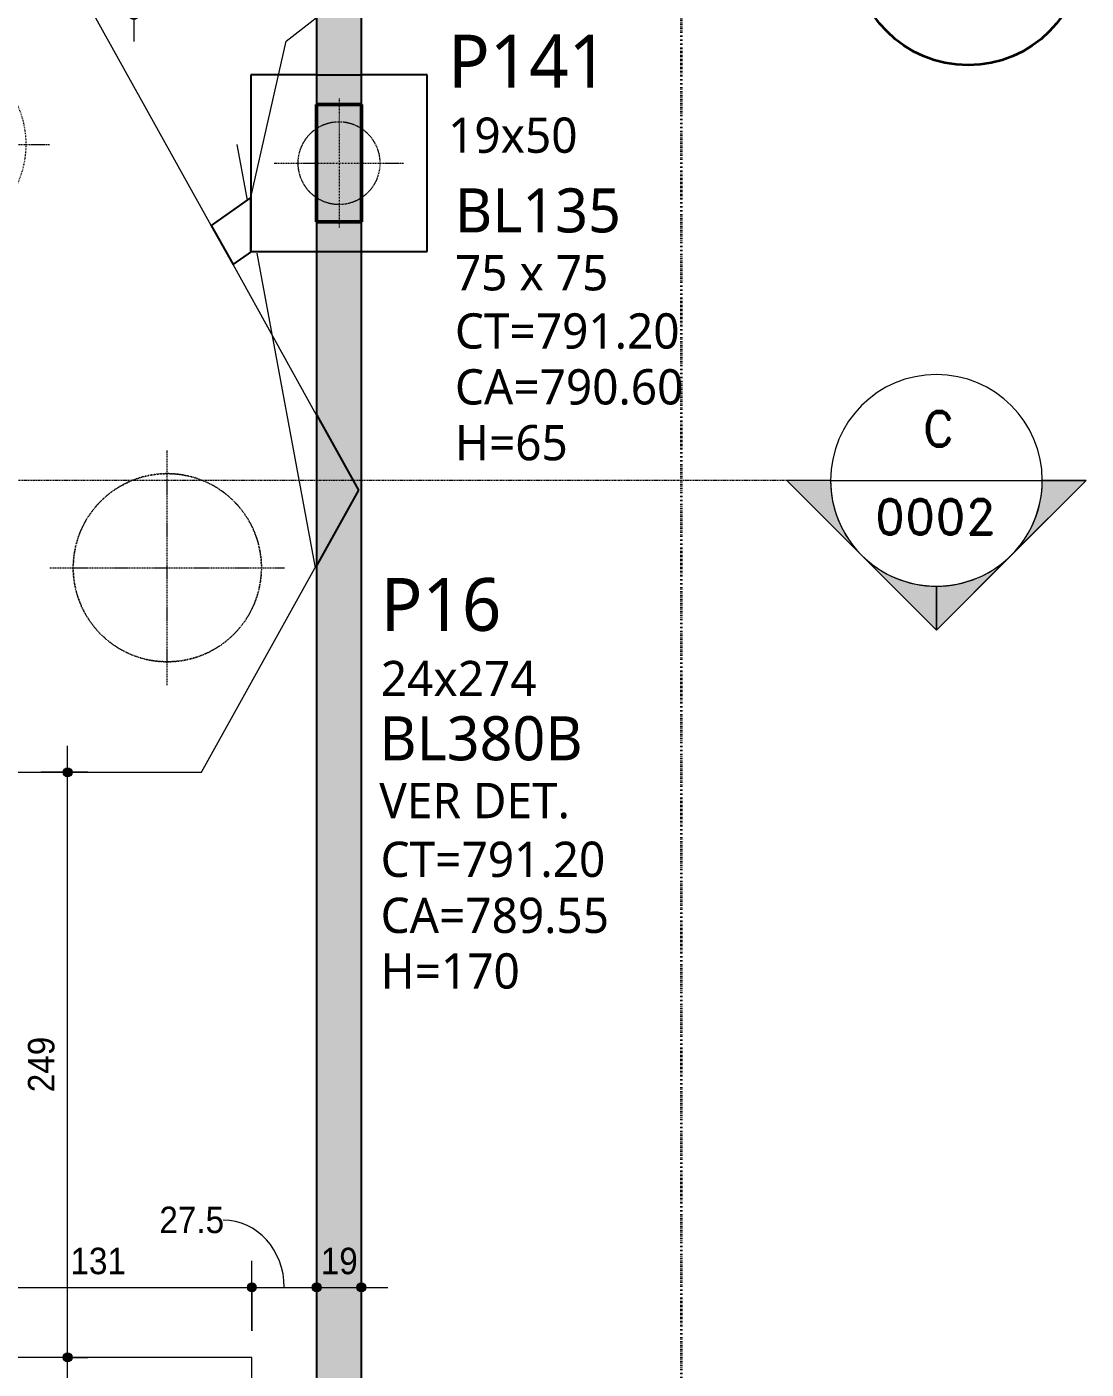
# Model space of a CAD drawing. Header units: centimetres. Extents: x -3523 to 38560, y -3196 to 88043.
# Drawn here: x -30 to 420, y -720 to -149 of the extents above; entities that cross this region are included whole.
import ezdxf

# ---------------------------------------------------------------- set-up
doc = ezdxf.new("R2010")
doc.units = ezdxf.units.CM
for name, pattern in [('Centro de 6 mm', [1.32, 0.6, -0.24, 0.24, -0.24]), ('Dash dot', [1.5875, 0.635, -0.47625, 0, -0.47625]), ('Hidden', [0.714375, 0.47625, -0.238125]), ('Traço', [0.635, 0.3175, -0.3175])]:
    doc.linetypes.add(name, pattern=pattern)
for name, color, linetype, lineweight in [('A-ANNO-DIMS', 7, 'Continuous', 9), ('A-ANNO-DIMS-75', 7, 'Continuous', 9), ('A-DETL-THIN', 7, 'Continuous', 25), ('G-ANNO-SYMB', 7, 'Continuous', 9), ('G-ANNO-TEXT', 7, 'Continuous', 9), ('S-BEAM', 7, 'Continuous', 25), ('S-BEAM-HDLN', 7, 'Traço', 25), ('S-BEAM-IDEN', 7, 'Continuous', 9), ('S-COLS', 7, 'Continuous', 25), ('S-COLS-IDEN', 7, 'Continuous', 9), ('S-FNDN', 7, 'Continuous', 25), ('S-FNDN-HDLN', 7, 'Traço', 18), ('S-FNDN-IDEN', 7, 'Continuous', 9), ('S-GRID', 7, 'Continuous', 9), ('S-GRID-IDEN', 7, 'Continuous', 9)]:
    doc.layers.add(name, color=color, linetype=linetype, lineweight=lineweight)
doc.layers.add('A-DETL', color=7, linetype='Continuous', lineweight=18, true_color=0x00a600)
doc.styles.add('Arial_1', font='arial.ttf', dxfattribs={"width": 0.9, "height": 11.25})
doc.styles.add('Gadugi', font='gadugi.ttf', dxfattribs={"height": 15})
doc.styles.add('Gadugi_1', font='gadugi.ttf', dxfattribs={"height": 22.5})
doc.styles.add('Gadugi_2', font='gadugi.ttf', dxfattribs={"height": 18.75})
doc.styles.add('Gadugi_3', font='gadugi.ttf', dxfattribs={"height": 0.2})
doc.styles.add('RomanD', font='romand__.ttf', dxfattribs={"height": 15})
doc.dimstyles.new('PED_1_5mm_ESQ', dxfattribs={"dimscale": 30.48, "dimtxt": 11.477918, "dimasz": 0.492126, "dimexe": 0.369094, "dimexo": 0.369094, "dimgap": 0.073819, "dimtad": 1, "dimdec": 1, "dimrnd": 0.5, "dimdsep": 46, "dimtxsty": 'Arial_1', "dimblk1": 'DOTSMALL', "dimblk2": 'DOTSMALL', "dimsah": 1, "dimcen": 0.09, "dimdle": 0.369094, "dimazin": 0, "dimtfac": 1, "dimtdec": 4, "dimtix": 1, "dimtmove": 0, "dimatfit": 3, "dimfxl": 1, "dimtvp": 1, "dimtolj": 1, "dimtzin": 0, "dimarcsym": 2})
doc.dimstyles.new('PED_1_5mm_ESQ_1', dxfattribs={"dimscale": 30.48, "dimtxt": 11.477918, "dimasz": 0.492126, "dimexe": 0.369094, "dimexo": 0.369094, "dimgap": 0.073819, "dimtad": 1, "dimdec": 1, "dimrnd": 0.5, "dimdsep": 46, "dimtxsty": 'Arial_1', "dimblk1": 'DOTSMALL', "dimblk2": 'DOTSMALL', "dimsah": 1, "dimcen": 0.09, "dimdle": 0.369094, "dimazin": 0, "dimtfac": 1, "dimtdec": 4, "dimtix": 1, "dimtmove": 2, "dimatfit": 3, "dimfxl": 1, "dimtvp": 1, "dimtolj": 1, "dimtzin": 0, "dimarcsym": 2})
doc.dimstyles.new('PED_1_5mm_ESQ_2', dxfattribs={"dimscale": 30.48, "dimtxt": 11.477918, "dimasz": 0.492126, "dimexe": 0.369094, "dimexo": 0.369094, "dimgap": 0.073819, "dimtad": 1, "dimdec": 1, "dimrnd": 0.5, "dimdsep": 46, "dimtxsty": 'Arial_1', "dimblk1": 'DOTSMALL', "dimblk2": 'DOTSMALL', "dimsah": 1, "dimcen": 0.09, "dimdle": 0.369094, "dimazin": 0, "dimtfac": 1, "dimtdec": 4, "dimtix": 1, "dimtmove": 1, "dimatfit": 3, "dimfxl": 1, "dimtvp": 1, "dimtolj": 1, "dimtzin": 0, "dimarcsym": 2})

# ---------------------------------------------------------------- blocks, each defined once
blk = doc.blocks.new('PED_BLTRG-3EST_P16_R00 - 290X325X170-3763716-PL B 002 - FUNDAÇÃO')
at = {"layer": 'S-FNDN', "linetype": 'Hidden', "lineweight": 18}
for p, q in [((-37.01, 141.13), (-37.01, 174.13)), ((-87.01, 124.13), (-49.01, 124.13)), ((-25.01, 124.13), (12.99, 124.13)), ((-137.01, -60.87), (-137.01, -5.87)), ((62.99, -105.87), (62.99, -5.87)), ((-187.01, -55.87), (-87.01, -55.87)), ((12.99, -55.87), (112.99, -55.87))]:
    blk.add_line(p, q, dxfattribs=at)
at = {"layer": 'S-FNDN-HDLN'}
for p, q in [((-37.01, 74.13), (-37.01, 141.12)), ((-49, 124.13), (-25.01, 124.13)), ((-37.01, 6.63), (-37.01, 1.63)), ((-39.51, 4.13), (-34.51, 4.13))]:
    blk.add_line(p, q, dxfattribs=at)
blk.add_circle((62.99, -55.87), 40, dxfattribs=at)
for centre, start, end in [((-37.01, 124.13), 360, 252.4971), ((-37.01, 124.13), 287.5029, 360), ((-37.01, 124.13), 252.5042, 287.4958), ((-137.01, -55.87), 360, 187.2043), ((-137.01, -55.87), 352.7957, 360)]:
    blk.add_arc(centre, 40, start, end, dxfattribs=at)
blk = doc.blocks.new('PED_BLRET-1EST_R01_2019 - 75x75x65-V22-PL B 002 - FUNDAÇÃO')
at = {"layer": 'S-FNDN', "linetype": 'Hidden', "lineweight": 18}
for p, q in [((-27.5, 0), (-9.5, 0)), ((9.5, 0), (27.5, 0))]:
    blk.add_line(p, q, dxfattribs=at)
at = {"layer": 'S-FNDN-HDLN'}
for p, q in [((0, 27.5), (0, -27.5)), ((-9.5, 0), (9.5, 0))]:
    blk.add_line(p, q, dxfattribs=at)
for start, end in [(56.8005, 123.0117), (123.028, 236.972), (360, 56.7842), (303.2158, 360), (236.9883, 303.1995)]:
    blk.add_arc((0, 0), 17.5, start, end, dxfattribs=at)
blk = doc.blocks.new('PED_TAG_BLOCO_R03 - BLOCO DET_-2583237-PL B 002 - FUNDAÇÃO')
at = {"layer": 'S-FNDN-IDEN', "insert": (-0.9768, -0.6633), "char_height": 0.2, "width": 1.370886, "attachment_point": 1, "style": 'Gadugi_3'}
blk.add_mtext('VER DET.', dxfattribs=at)
blk = doc.blocks.new('Corte - M_Cabeça do corte - Preenchida-2060824-PL B 002 - FUNDAÇÃO')
at = {"layer": 'G-ANNO-SYMB'}
h = blk.add_hatch(color=256, dxfattribs=at)
edge = h.paths.add_edge_path(flags=0)
edge.add_line((-0.6, 0.8485), (-0.6, 0.6))
edge.add_arc((-0.6, 0), 0.6, 90, 135)
edge.add_line((-1.0243, 0.4243), (-0.6, 0.8485))
h = blk.add_hatch(color=256, dxfattribs=at)
edge = h.paths.add_edge_path(flags=0)
edge.add_line((-0.6, 0.8485), (-0.1757, 0.4243))
edge.add_arc((-0.6, 0), 0.6, 45, 90)
edge.add_line((-0.6, 0.6), (-0.6, 0.8485))
h = blk.add_hatch(color=256, dxfattribs=at)
edge = h.paths.add_edge_path(flags=0)
edge.add_line((-1.4485, 0), (-1.0243, 0.4243))
edge.add_arc((-0.6, 0), 0.6, 135, 180)
edge.add_line((-1.2, 0), (-1.4485, 0))
h = blk.add_hatch(color=256, dxfattribs=at)
edge = h.paths.add_edge_path(flags=0)
edge.add_line((0.2485, 0), (0, 0))
edge.add_arc((-0.6, 0), 0.6, 360, 405)
edge.add_line((-0.1757, 0.4243), (0.2485, 0))
for p, q in [((-0.6, 0.8485), (-1.4485, 0)), ((-0.6, 0.8485), (-1.0243, 0.4243)), ((-0.6, 0.8485), (0.2485, 0)), ((-0.6, 0.6), (-0.6, 0.8485)), ((-0.6, 0.8485), (-0.6, 0.6)), ((-0.1757, 0.4243), (-0.6, 0.8485)), ((-1.0243, 0.4243), (-1.4485, 0)), ((0.2485, 0), (-0.1757, 0.4243)), ((-1.4485, 0), (-1.2, 0)), ((0, 0), (0.2485, 0)), ((-1.2, 0), (-1.4485, 0)), ((0, 0), (0.2485, 0))]:
    blk.add_line(p, q, dxfattribs=at)
for start, end in [(360, 180), (90, 135), (45, 90), (135, 180), (360, 45), (180, 360)]:
    blk.add_arc((-0.6, 0), 0.6, start, end, dxfattribs=at)
blk = doc.blocks.new('Eixo - X1-2173051-PL B 002 - FUNDAÇÃO')
at = {"layer": 'S-GRID-IDEN', "color": 152, "lineweight": 35, "true_color": 0x0070c0}
blk.add_circle((0, 0), 0.65, dxfattribs=at)
blk = doc.blocks.new('DIMBLOCK70-PL B 002 - FUNDAÇÃO')
at = {"layer": 'A-ANNO-DIMS-75'}
h = blk.add_hatch(color=256, dxfattribs=at)
edge = h.paths.add_edge_path(flags=0)
edge.add_arc((-65.37, -684.92), 1.87, 0, 360)
h = blk.add_hatch(color=256, dxfattribs=at)
edge = h.paths.add_edge_path(flags=0)
edge.add_arc((65.61, -684.92), 1.87, 0, 360)
for p, q in [((-65.37, -693.51), (-65.37, -673.67)), ((65.61, -703.44), (65.61, -673.67)), ((-65.37, -684.92), (65.61, -684.92)), ((-65.37, -684.92), (-65.37, -693.51)), ((65.61, -684.92), (65.61, -703.44))]:
    blk.add_line(p, q, dxfattribs=at)
for centre in [(-65.37, -684.92), (65.61, -684.92)]:
    blk.add_circle(centre, 1.87, dxfattribs=at)
at = {"layer": 'A-ANNO-DIMS-75', "color": 0, "insert": (-11.54, -668.06), "char_height": 11.25, "width": 27.9708, "attachment_point": 1, "line_spacing_factor": 0.941778, "style": 'Arial_1'}
blk.add_mtext('131', dxfattribs=at)
blk = doc.blocks.new('_DotSmall')
at = {"color": 0, "linetype": 'ByBlock', "const_width": 0.5}
blk.add_lwpolyline([(-0.0625, 0, 1), (0.0625, 0, 1)], format="xyb", close=True, dxfattribs=at)
blk = doc.blocks.new('DIMBLOCK71-PL B 002 - FUNDAÇÃO')
at = {"layer": 'A-ANNO-DIMS-75'}
h = blk.add_hatch(color=256, dxfattribs=at)
edge = h.paths.add_edge_path(flags=0)
edge.add_arc((65.61, -684.92), 1.87, 0, 360)
h = blk.add_hatch(color=256, dxfattribs=at)
edge = h.paths.add_edge_path(flags=0)
edge.add_arc((93.14, -684.92), 1.87, 0, 360)
for p, q in [((65.61, -703.44), (65.61, -673.67)), ((93.14, -693.51), (93.14, -673.67)), ((65.61, -684.92), (93.14, -684.92)), ((65.61, -684.92), (65.61, -703.44)), ((93.14, -684.92), (93.14, -693.51))]:
    blk.add_line(p, q, dxfattribs=at)
for centre in [(65.61, -684.92), (93.14, -684.92)]:
    blk.add_circle(centre, 1.87, dxfattribs=at)
blk.add_ellipse((53.46, -684.92), major_axis=(0, 28.56), ratio=0.907269, start_param=4.712389, end_param=6.283185, dxfattribs=at)
at = {"layer": 'A-ANNO-DIMS-75', "color": 0, "insert": (26.27, -650.58), "char_height": 11.25, "width": 32.6326, "attachment_point": 1, "line_spacing_factor": 0.941778, "style": 'Arial_1'}
blk.add_mtext('27.5', dxfattribs=at)
blk = doc.blocks.new('DIMBLOCK72-PL B 002 - FUNDAÇÃO')
at = {"layer": 'A-ANNO-DIMS-75'}
h = blk.add_hatch(color=256, dxfattribs=at)
edge = h.paths.add_edge_path(flags=0)
edge.add_arc((93.14, -684.92), 1.87, 0, 360)
h = blk.add_hatch(color=256, dxfattribs=at)
edge = h.paths.add_edge_path(flags=0)
edge.add_arc((112.14, -684.92), 1.87, 0, 360)
for p, q in [((93.14, -693.51), (93.14, -673.67)), ((112.14, -693.51), (112.14, -673.67)), ((93.14, -684.92), (123.39, -684.92)), ((93.14, -684.92), (93.14, -693.51)), ((112.14, -684.92), (112.14, -693.51))]:
    blk.add_line(p, q, dxfattribs=at)
for centre in [(93.14, -684.92), (112.14, -684.92)]:
    blk.add_circle(centre, 1.87, dxfattribs=at)
at = {"layer": 'A-ANNO-DIMS-75', "color": 0, "insert": (94.87, -668.06), "char_height": 11.25, "width": 18.6472, "attachment_point": 1, "line_spacing_factor": 0.941778, "style": 'Arial_1'}
blk.add_mtext('19', dxfattribs=at)
blk = doc.blocks.new('DIMBLOCK116-PL B 002 - FUNDAÇÃO')
at = {"layer": 'A-ANNO-DIMS-75'}
h = blk.add_hatch(color=256, dxfattribs=at)
edge = h.paths.add_edge_path(flags=0)
edge.add_arc((15.42, 288.12), 1.88, 0, 360)
h = blk.add_hatch(color=256, dxfattribs=at)
edge = h.paths.add_edge_path(flags=0)
edge.add_arc((15.42, -143.88), 1.88, 0, 360)
for p, q in [((23.89, 288.12), (4.17, 288.12)), ((15.42, 288.12), (15.42, -155.13)), ((15.42, 288.12), (23.89, 288.12)), ((9.87, -143.88), (26.67, -143.88)), ((15.42, -143.88), (9.87, -143.88))]:
    blk.add_line(p, q, dxfattribs=at)
for centre in [(15.42, 288.12), (15.42, -143.88)]:
    blk.add_circle(centre, 1.88, dxfattribs=at)
at = {"layer": 'A-ANNO-DIMS-75', "color": 0, "insert": (-1.43, 40.33), "char_height": 11.25, "width": 27.9708, "attachment_point": 1, "rotation": 90, "line_spacing_factor": 0.941778, "style": 'Arial_1'}
blk.add_mtext('432', dxfattribs=at)
blk = doc.blocks.new('DIMBLOCK117-PL B 002 - FUNDAÇÃO')
at = {"layer": 'A-ANNO-DIMS-75'}
h = blk.add_hatch(color=256, dxfattribs=at)
edge = h.paths.add_edge_path(flags=0)
edge.add_arc((-12.74, -465.88), 1.88, 0, 360)
h = blk.add_hatch(color=256, dxfattribs=at)
edge = h.paths.add_edge_path(flags=0)
edge.add_arc((-12.74, -714.69), 1.88, 0, 360)
for p, q in [((-12.74, -725.94), (-12.74, -454.63)), ((-4.14, -465.88), (-23.99, -465.88)), ((-12.74, -465.88), (-4.14, -465.88)), ((-4.14, -714.69), (-23.99, -714.69)), ((-12.74, -714.69), (-4.14, -714.69))]:
    blk.add_line(p, q, dxfattribs=at)
for centre in [(-12.74, -465.88), (-12.74, -714.69)]:
    blk.add_circle(centre, 1.88, dxfattribs=at)
at = {"layer": 'A-ANNO-DIMS-75', "color": 0, "insert": (-29.59, -601.94), "char_height": 11.25, "width": 27.9708, "attachment_point": 1, "rotation": 90, "line_spacing_factor": 0.941778, "style": 'Arial_1'}
blk.add_mtext('249', dxfattribs=at)

msp = doc.modelspace()

# ---------------------------------------------------------------- hatches: boundary and pattern name
at = {"layer": 'S-BEAM', "true_color": 0xff00ff}
h = msp.add_hatch(color=6, dxfattribs=at)
h.paths.add_polyline_path([(105.478, -915.95), (112.137, -915.95), (112.137, -231.845), (93.137, -231.897), (93.137, -896.95), (105.135, -896.95), (105.135, -915.95)], flags=0)
h.paths.add_polyline_path([(112.137, -181.845), (112.137, -26.881), (93.137, -26.881), (93.137, -181.845), (105.135, -181.845)], flags=0)
h.paths.add_polyline_path([(112.137, 213.119), (112.137, 452.119), (93.137, 452.119), (93.137, 213.119), (108.484, 213.119)], flags=0)
at = {"layer": 'S-COLS', "true_color": 0x808080}
msp.add_hatch(color=8, dxfattribs=at).paths.add_polyline_path([(108.971, -231.845), (112.134, -231.845), (112.134, -181.845), (93.134, -181.881), (93.137, -231.845), (105.135, -231.845)], flags=0)

# ---------------------------------------------------------------- linework, layer by layer
at = {"layer": 'A-DETL', "color": 7, "lineweight": 50}
for p, q in [((93.137, -181.845), (112.134, -181.845)), ((93.137, -231.845), (112.134, -231.845))]:
    msp.add_line(p, q, dxfattribs=at)
at = {"layer": 'A-DETL-THIN', "color": 9, "lineweight": 18, "true_color": 0xc0c0c0}
for p, q in [((59.181, -198.883), (63.579, -222.594)), ((67.765, -245.161), (92.569, -378.88))]:
    msp.add_line(p, q, dxfattribs=at)
at = {"layer": 'G-ANNO-SYMB', "linetype": 'Centro de 6 mm'}
msp.add_line((311.598, -341.744), (-2053.997, -341.744), dxfattribs=at)
at = {"layer": 'G-ANNO-SYMB'}
msp.add_line((311.598, -341.744), (401.598, -341.744), dxfattribs=at)
at = {"layer": 'S-BEAM'}
for p, q in [((93.137, -26.881), (93.137, -181.845)), ((112.137, -181.845), (112.137, -26.881)), ((93.137, -181.845), (112.137, -181.845)), ((65.134, -221.506), (48.295, -233.296)), ((65.134, -244.345), (65.134, -221.506)), ((48.295, -233.296), (57.572, -249.995)), ((112.137, -231.845), (93.137, -231.845)), ((93.137, -231.845), (93.137, -896.95)), ((112.137, -915.95), (112.137, -231.845)), ((57.572, -249.995), (65.641, -244.345)), ((65.641, -244.345), (65.134, -244.345))]:
    msp.add_line(p, q, dxfattribs=at)
at = {"layer": 'S-BEAM-HDLN', "linetype": 'Continuous'}
for p, q in [((93.137, -169.345), (112.137, -169.345)), ((93.137, -244.345), (112.137, -244.345)), ((93.142, -314.02), (110.873, -345.934)), ((110.873, -345.934), (93.142, -377.848))]:
    msp.add_line(p, q, dxfattribs=at)
at = {"layer": 'S-BEAM-IDEN'}
for p, q in [((80.177, -154.905), (183.901, -73.326)), ((65.134, -221.506), (80.177, -154.905))]:
    msp.add_line(p, q, dxfattribs=at)
at = {"layer": 'S-COLS'}
for p, q in [((112.134, -181.845), (93.134, -181.845)), ((93.134, -231.845), (112.134, -231.845))]:
    msp.add_line(p, q, dxfattribs=at)
at = {"layer": 'S-COLS', "lineweight": 50}
for p, q in [((93.134, -181.845), (93.134, -231.845)), ((112.134, -231.845), (112.134, -181.845))]:
    msp.add_line(p, q, dxfattribs=at)
at = {"layer": 'S-FNDN', "lineweight": 18}
for p, q in [((48.295, -233.296), (-1.38, -143.883)), ((57.572, -249.995), (48.295, -233.296)), ((93.132, -314.002), (57.572, -249.995)), ((44.235, -465.88), (93.132, -377.866)), ((-65.369, -465.88), (44.235, -465.88)), ((65.607, -714.694), (-65.369, -714.694)), ((65.607, -896.95), (65.607, -714.694))]:
    msp.add_line(p, q, dxfattribs=at)
at = {"layer": 'S-FNDN'}
for p, q in [((93.137, -169.345), (65.134, -169.345)), ((65.134, -169.345), (65.134, -221.506)), ((140.134, -169.345), (112.137, -169.345)), ((140.134, -244.345), (140.134, -169.345)), ((65.134, -221.506), (65.134, -244.345)), ((65.134, -244.345), (65.641, -244.345)), ((65.641, -244.345), (93.137, -244.345)), ((112.137, -244.345), (140.134, -244.345))]:
    msp.add_line(p, q, dxfattribs=at)
at = {"layer": 'S-FNDN-HDLN'}
for p, q in [((112.137, -169.345), (93.137, -169.345)), ((93.137, -244.345), (112.137, -244.345)), ((110.873, -345.934), (93.142, -314.02)), ((93.142, -377.848), (110.873, -345.934))]:
    msp.add_line(p, q, dxfattribs=at)
for centre, radius, start, end in [((102.634, -206.845), 17.5, 129.97525, 137.95435), ((102.634, -206.845), 17.5, 122.80273, 129.63801), ((102.634, -206.845), 17.5, 114.61276, 122.61712), ((102.634, -206.845), 17.5, 107.45535, 114.23068), ((102.634, -206.845), 17.5, 99.23884, 107.28086), ((102.634, -206.845), 17.5, 92.10996, 98.79812), ((102.634, -206.845), 17.5, 83.84716, 91.94533), ((102.634, -206.845), 17.5, 76.76617, 83.32644), ((102.634, -206.845), 17.5, 68.42575, 76.61032), ((102.634, -206.845), 17.5, 61.42366, 67.78946), ((102.634, -206.845), 17.5, 52.94903, 61.27567), ((102.634, -206.845), 17.5, 46.08215, 52.13108), ((102.634, -206.845), 17.5, 153.50569, 160.40605), ((102.634, -206.845), 17.5, 145.32999, 153.29284), ((102.634, -206.845), 17.5, 138.15263, 145.02813), ((102.634, -206.845), 17.5, 37.35048, 45.94126), ((102.634, -206.845), 17.5, 30.74143, 36.2055), ((102.634, -206.845), 17.5, 21.38626, 30.60697), ((102.634, -206.845), 17.5, 168.86276, 175.77501), ((102.634, -206.845), 17.5, 160.67928, 168.63302), ((102.634, -206.845), 17.5, 15.40131, 19.47813), ((102.634, -206.845), 17.5, 2.86207, 15.2727), ((102.634, -206.845), 17.5, 176.0246, 180), ((102.634, -206.845), 17.5, 180, 183.9754), ((102.634, -206.845), 17.5, 184.22499, 191.13724), ((102.634, -206.845), 17.5, 191.36698, 199.32072), ((102.634, -206.845), 17.5, 344.7273, 357.13793), ((102.634, -206.845), 17.5, 199.59395, 206.49431), ((102.634, -206.845), 17.5, 206.70716, 214.67001), ((102.634, -206.845), 17.5, 214.97187, 221.84737), ((102.634, -206.845), 17.5, 323.7945, 329.25857), ((102.634, -206.845), 17.5, 329.39303, 338.61374), ((102.634, -206.845), 17.5, 340.52187, 344.59869), ((102.634, -206.845), 17.5, 222.04565, 230.02475), ((102.634, -206.845), 17.5, 230.36199, 237.19727), ((102.634, -206.845), 17.5, 237.38288, 245.38724), ((102.634, -206.845), 17.5, 292.21054, 298.57634), ((102.634, -206.845), 17.5, 298.72433, 307.05097), ((102.634, -206.845), 17.5, 307.86892, 313.91785), ((102.634, -206.845), 17.5, 314.05874, 322.64952), ((102.634, -206.845), 17.5, 245.76932, 252.54465), ((102.634, -206.845), 17.5, 252.71914, 260.76116), ((102.634, -206.845), 17.5, 261.20188, 267.89004), ((102.634, -206.845), 17.5, 268.05467, 276.15284), ((102.634, -206.845), 17.5, 276.67356, 283.23383), ((102.634, -206.845), 17.5, 283.38968, 291.57425), ((29.651, -378.88), 40, 113.59527, 118.093), ((29.651, -378.88), 40, 107.90395, 113.38188), ((29.651, -378.88), 40, 103.23458, 107.77169), ((29.651, -378.88), 40, 97.59099, 103.04959), ((29.651, -378.88), 40, 92.88953, 97.44486), ((29.651, -378.88), 40, 87.27374, 92.72626), ((29.651, -378.88), 40, 82.55514, 87.11047), ((29.651, -378.88), 40, 76.95041, 82.40901), ((29.651, -378.88), 40, 72.22831, 76.76542), ((29.651, -378.88), 40, 66.61812, 72.09605), ((29.651, -378.88), 40, 61.907, 66.40473), ((29.651, -378.88), 40, 128.52134, 134.09759), ((29.651, -378.88), 40, 123.98023, 128.41015), ((29.651, -378.88), 40, 118.2138, 123.72809), ((29.651, -378.88), 40, 56.27191, 61.7862), ((29.651, -378.88), 40, 51.58985, 56.01977), ((29.651, -378.88), 40, 45.90241, 51.47866), ((29.651, -378.88), 40, 138.82713, 144.51044), ((29.651, -378.88), 40, 134.40571, 138.72413), ((29.651, -378.88), 40, 41.27587, 45.59429), ((29.651, -378.88), 40, 35.48956, 41.17287), ((29.651, -378.88), 40, 149.13159, 155.01874), ((29.651, -378.88), 40, 144.90654, 149.03565), ((29.651, -378.88), 40, 30.96435, 35.09346), ((29.651, -378.88), 40, 24.98126, 30.86841), ((29.651, -378.88), 40, 159.43504, 165.81352), ((29.651, -378.88), 40, 155.57322, 159.34524), ((29.651, -378.88), 40, 20.65476, 24.42678), ((29.651, -378.88), 40, 14.18648, 20.56496), ((29.651, -378.88), 40, 166.73759, 169.65331), ((29.651, -378.88), 40, 10.34669, 13.26241), ((29.651, -378.88), 40, 169.73772, 178.61394), ((29.651, -378.88), 40, 1.38606, 10.26228), ((29.651, -378.88), 40, 181.38606, 190.26228), ((29.651, -378.88), 40, 349.73772, 358.61394), ((29.651, -378.88), 40, 190.34669, 193.26241), ((29.651, -378.88), 40, 346.73759, 349.65331), ((29.651, -378.88), 40, 194.18648, 200.56496), ((29.651, -378.88), 40, 200.65476, 204.42678), ((29.651, -378.88), 40, 335.57322, 339.34524), ((29.651, -378.88), 40, 339.43504, 345.81352), ((29.651, -378.88), 40, 204.98126, 210.86841), ((29.651, -378.88), 40, 210.96435, 215.09346), ((29.651, -378.88), 40, 324.90654, 329.03565), ((29.651, -378.88), 40, 329.13159, 335.01874), ((29.651, -378.88), 40, 215.48956, 221.17287), ((29.651, -378.88), 40, 221.27587, 225.59429), ((29.651, -378.88), 40, 314.40571, 318.72413), ((29.651, -378.88), 40, 318.82713, 324.51044), ((29.651, -378.88), 40, 225.90241, 231.47866), ((29.651, -378.88), 40, 231.58985, 236.01977), ((29.651, -378.88), 40, 303.98023, 308.41015), ((29.651, -378.88), 40, 308.52134, 314.09759), ((29.651, -378.88), 40, 236.27191, 241.7862), ((29.651, -378.88), 40, 241.907, 246.40473), ((29.651, -378.88), 40, 246.61812, 252.09605), ((29.651, -378.88), 40, 287.90395, 293.38188), ((29.651, -378.88), 40, 293.59527, 298.093), ((29.651, -378.88), 40, 298.2138, 303.72809), ((29.651, -378.88), 40, 252.22831, 256.76542), ((29.651, -378.88), 40, 256.95041, 262.40901), ((29.651, -378.88), 40, 262.55514, 267.11047), ((29.651, -378.88), 40, 267.27374, 272.72626), ((29.651, -378.88), 40, 272.88953, 277.44486), ((29.651, -378.88), 40, 277.59099, 283.04959), ((29.651, -378.88), 40, 283.23458, 287.77169)]:
    msp.add_arc(centre, radius, start, end, dxfattribs=at)
at = {"layer": 'S-GRID', "color": 40, "linetype": 'Dash dot', "lineweight": 35, "true_color": 0xffc000}
msp.add_line((248.14, 2000.71), (248.14, -1018.232), dxfattribs=at)

# ---------------------------------------------------------------- block references
at = {"layer": 'G-ANNO-SYMB', "xscale": 74.99999999999996, "yscale": 74.99999999999996, "zscale": 74.99999999999996, "rotation": 180}
msp.add_blockref('Corte - M_Cabeça do corte - Preenchida-2060824-PL B 002 - FUNDAÇÃO', (311.598, -341.744), dxfattribs=at)
at = {"layer": 'S-FNDN', "linetype": 'Traço', "lineweight": 18}
for name, p in [('PED_BLTRG-3EST_P16_R00 - 290X325X170-3763716-PL B 002 - FUNDAÇÃO', (-33.342, -323.008)), ('PED_BLRET-1EST_R01_2019 - 75x75x65-V22-PL B 002 - FUNDAÇÃO', (102.634, -206.845))]:
    msp.add_blockref(name, p, dxfattribs=at)
at = {"layer": 'S-FNDN-IDEN', "xscale": 74.99999999999996, "yscale": 74.99999999999996, "zscale": 74.99999999999996}
msp.add_blockref('PED_TAG_BLOCO_R03 - BLOCO DET_-2583237-PL B 002 - FUNDAÇÃO', (193.012, -420.656), dxfattribs=at)
at = {"layer": 'S-GRID-IDEN', "color": 152, "true_color": 0x0070c0, "xscale": 74.99999999999996, "yscale": 74.99999999999996, "zscale": 74.99999999999996, "rotation": 89.99999999999982}
msp.add_blockref('Eixo - X1-2173051-PL B 002 - FUNDAÇÃO', (370.06, -116.449), dxfattribs=at)

# ---------------------------------------------------------------- texts
at = {"layer": 'G-ANNO-SYMB', "char_height": 15, "attachment_point": 1, "style": 'RomanD'}
for s, insert, width in [('C', (350.766, -312.309), 18.03797), ('0002', (330.404, -349.727), 67.34175)]:
    msp.add_mtext(s, dxfattribs=dict(at, insert=insert, width=width))
at = {"layer": 'G-ANNO-TEXT', "char_height": 15, "attachment_point": 1, "style": 'Gadugi'}
for s, insert, width in [('CT=791.20', (120.313, -495.372), 122.05692), ('CA=789.55', (120.313, -519.195), 125.06325), ('H=170', (120.313, -542.859), 77.56327)]:
    msp.add_mtext(s, dxfattribs=dict(at, insert=insert, width=width))
at = {"layer": 'S-COLS-IDEN', "attachment_point": 1}
for s, insert, char_height, width, style in [('P141', (148.998, -152.214), 22.5, 84.77845, 'Gadugi_1'), ('19x50', (148.998, -187.448), 15, 67.34175, 'Gadugi'), ('P16', (120.401, -383.262), 22.5, 63.73416, 'Gadugi_1'), ('24x274', (120.401, -418.496), 15, 81.17086, 'Gadugi')]:
    msp.add_mtext(s, dxfattribs=dict(at, insert=insert, char_height=char_height, width=width, style=style))
at = {"layer": 'S-FNDN-IDEN', "color": 5, "true_color": 0x0000ff, "char_height": 18.75, "attachment_point": 1, "style": 'Gadugi_2'}
for s, insert, width in [('BL135', (151.909, -217.55), 85.37972), ('BL380B', (119.752, -442.042), 103.41769)]:
    msp.add_mtext(s, dxfattribs=dict(at, insert=insert, width=width))
at = {"layer": 'S-FNDN-IDEN', "char_height": 15, "attachment_point": 1, "style": 'Gadugi'}
for s, insert, width in [('75 x 75', (151.909, -245.963), 81.77212), ('CT=791.20', (151.909, -270.693), 122.05692), ('CA=790.60', (151.909, -294.471), 125.06325), ('H=65', (151.909, -318.216), 63.73416)]:
    msp.add_mtext(s, dxfattribs=dict(at, insert=insert, width=width))

# ---------------------------------------------------------------- dimensions: what is measured, and where the dimension line sits
at = {"layer": 'A-ANNO-DIMS'}
dim = msp.add_linear_dim(base=(15.424, -143.883), p1=(35.135, 288.119), p2=(-1.38, -143.883), angle=90, dimstyle='PED_1_5mm_ESQ_1', override={"dimpost": '<>', "dimfxl": 433.542506}, dxfattribs=at)
dim.commit()
dim.dimension.update_dxf_attribs({"geometry": 'DIMBLOCK116-PL B 002 - FUNDAÇÃO', "text_midpoint": (6.069, 54.311), "dimtype": 160, "text_rotation": 90})
dim = msp.add_linear_dim(base=(-12.737, -465.88), p1=(-15.388, -714.694), p2=(-15.388, -465.88), angle=90, dimstyle='PED_1_5mm_ESQ', override={"dimpost": '<>', "dimfxl": 248.814198}, dxfattribs=at)
dim.commit()
dim.dimension.update_dxf_attribs({"geometry": 'DIMBLOCK117-PL B 002 - FUNDAÇÃO', "text_midpoint": (-20.731, -590.287)})
dim = msp.add_linear_dim(base=(93.137, -684.916), p1=(65.607, -714.694), p2=(93.137, -682.264), dimstyle='PED_1_5mm_ESQ_2', override={"dimpost": '<>', "dimfxl": 42.539006}, dxfattribs=at)
dim.commit()
dim.dimension.update_dxf_attribs({"geometry": 'DIMBLOCK71-PL B 002 - FUNDAÇÃO', "text_midpoint": (42.581, -658.078), "dimtype": 160})
for base, p1, p2, override, picture, middle in [((65.607, -684.916), (-65.369, -682.264), (65.607, -714.694), {"dimpost": '<>', "dimfxl": 134.931601}, 'DIMBLOCK70-PL B 002 - FUNDAÇÃO', (0.119, -676.918)), ((112.137, -684.916), (93.137, -682.264), (112.137, -682.264), {"dimpost": '<>', "dimfxl": 19}, 'DIMBLOCK72-PL B 002 - FUNDAÇÃO', (102.637, -676.922))]:
    dim = msp.add_linear_dim(base=base, p1=p1, p2=p2, dimstyle='PED_1_5mm_ESQ', override=override, dxfattribs=at)
    dim.commit()
    dim.dimension.update_dxf_attribs({"geometry": picture, "text_midpoint": middle})

doc.saveas('drawing.dxf')
